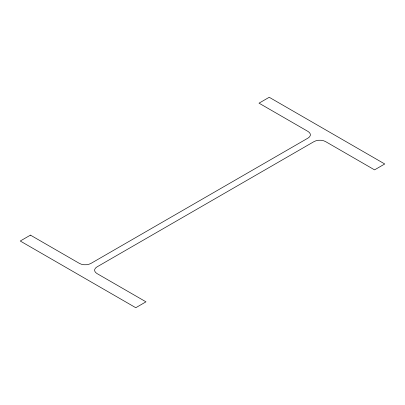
<?xml version="1.0" encoding="UTF-8"?>
<svg xmlns="http://www.w3.org/2000/svg" width="405" height="405" viewBox="0 0 405 405"><rect width="100%" height="100%" fill="white"/><g stroke="black" fill="none" stroke-linecap="round" stroke-linejoin="round"><path stroke-width="0.61" d="M30.446 235.133L20.25 241.021L135.776 307.719L145.977 301.831L96.987 273.552A8.14 4.698 0 0 1 96.987 266.905L314.057 141.583A8.14 4.698 0 0 1 325.564 141.583L374.554 169.867L384.75 163.979L269.224 97.281L259.023 103.169L308.013 131.448A8.14 4.698 0 0 1 308.013 138.095L90.943 263.417A8.14 4.698 0 0 1 79.436 263.417L30.446 235.133"/></g></svg>
